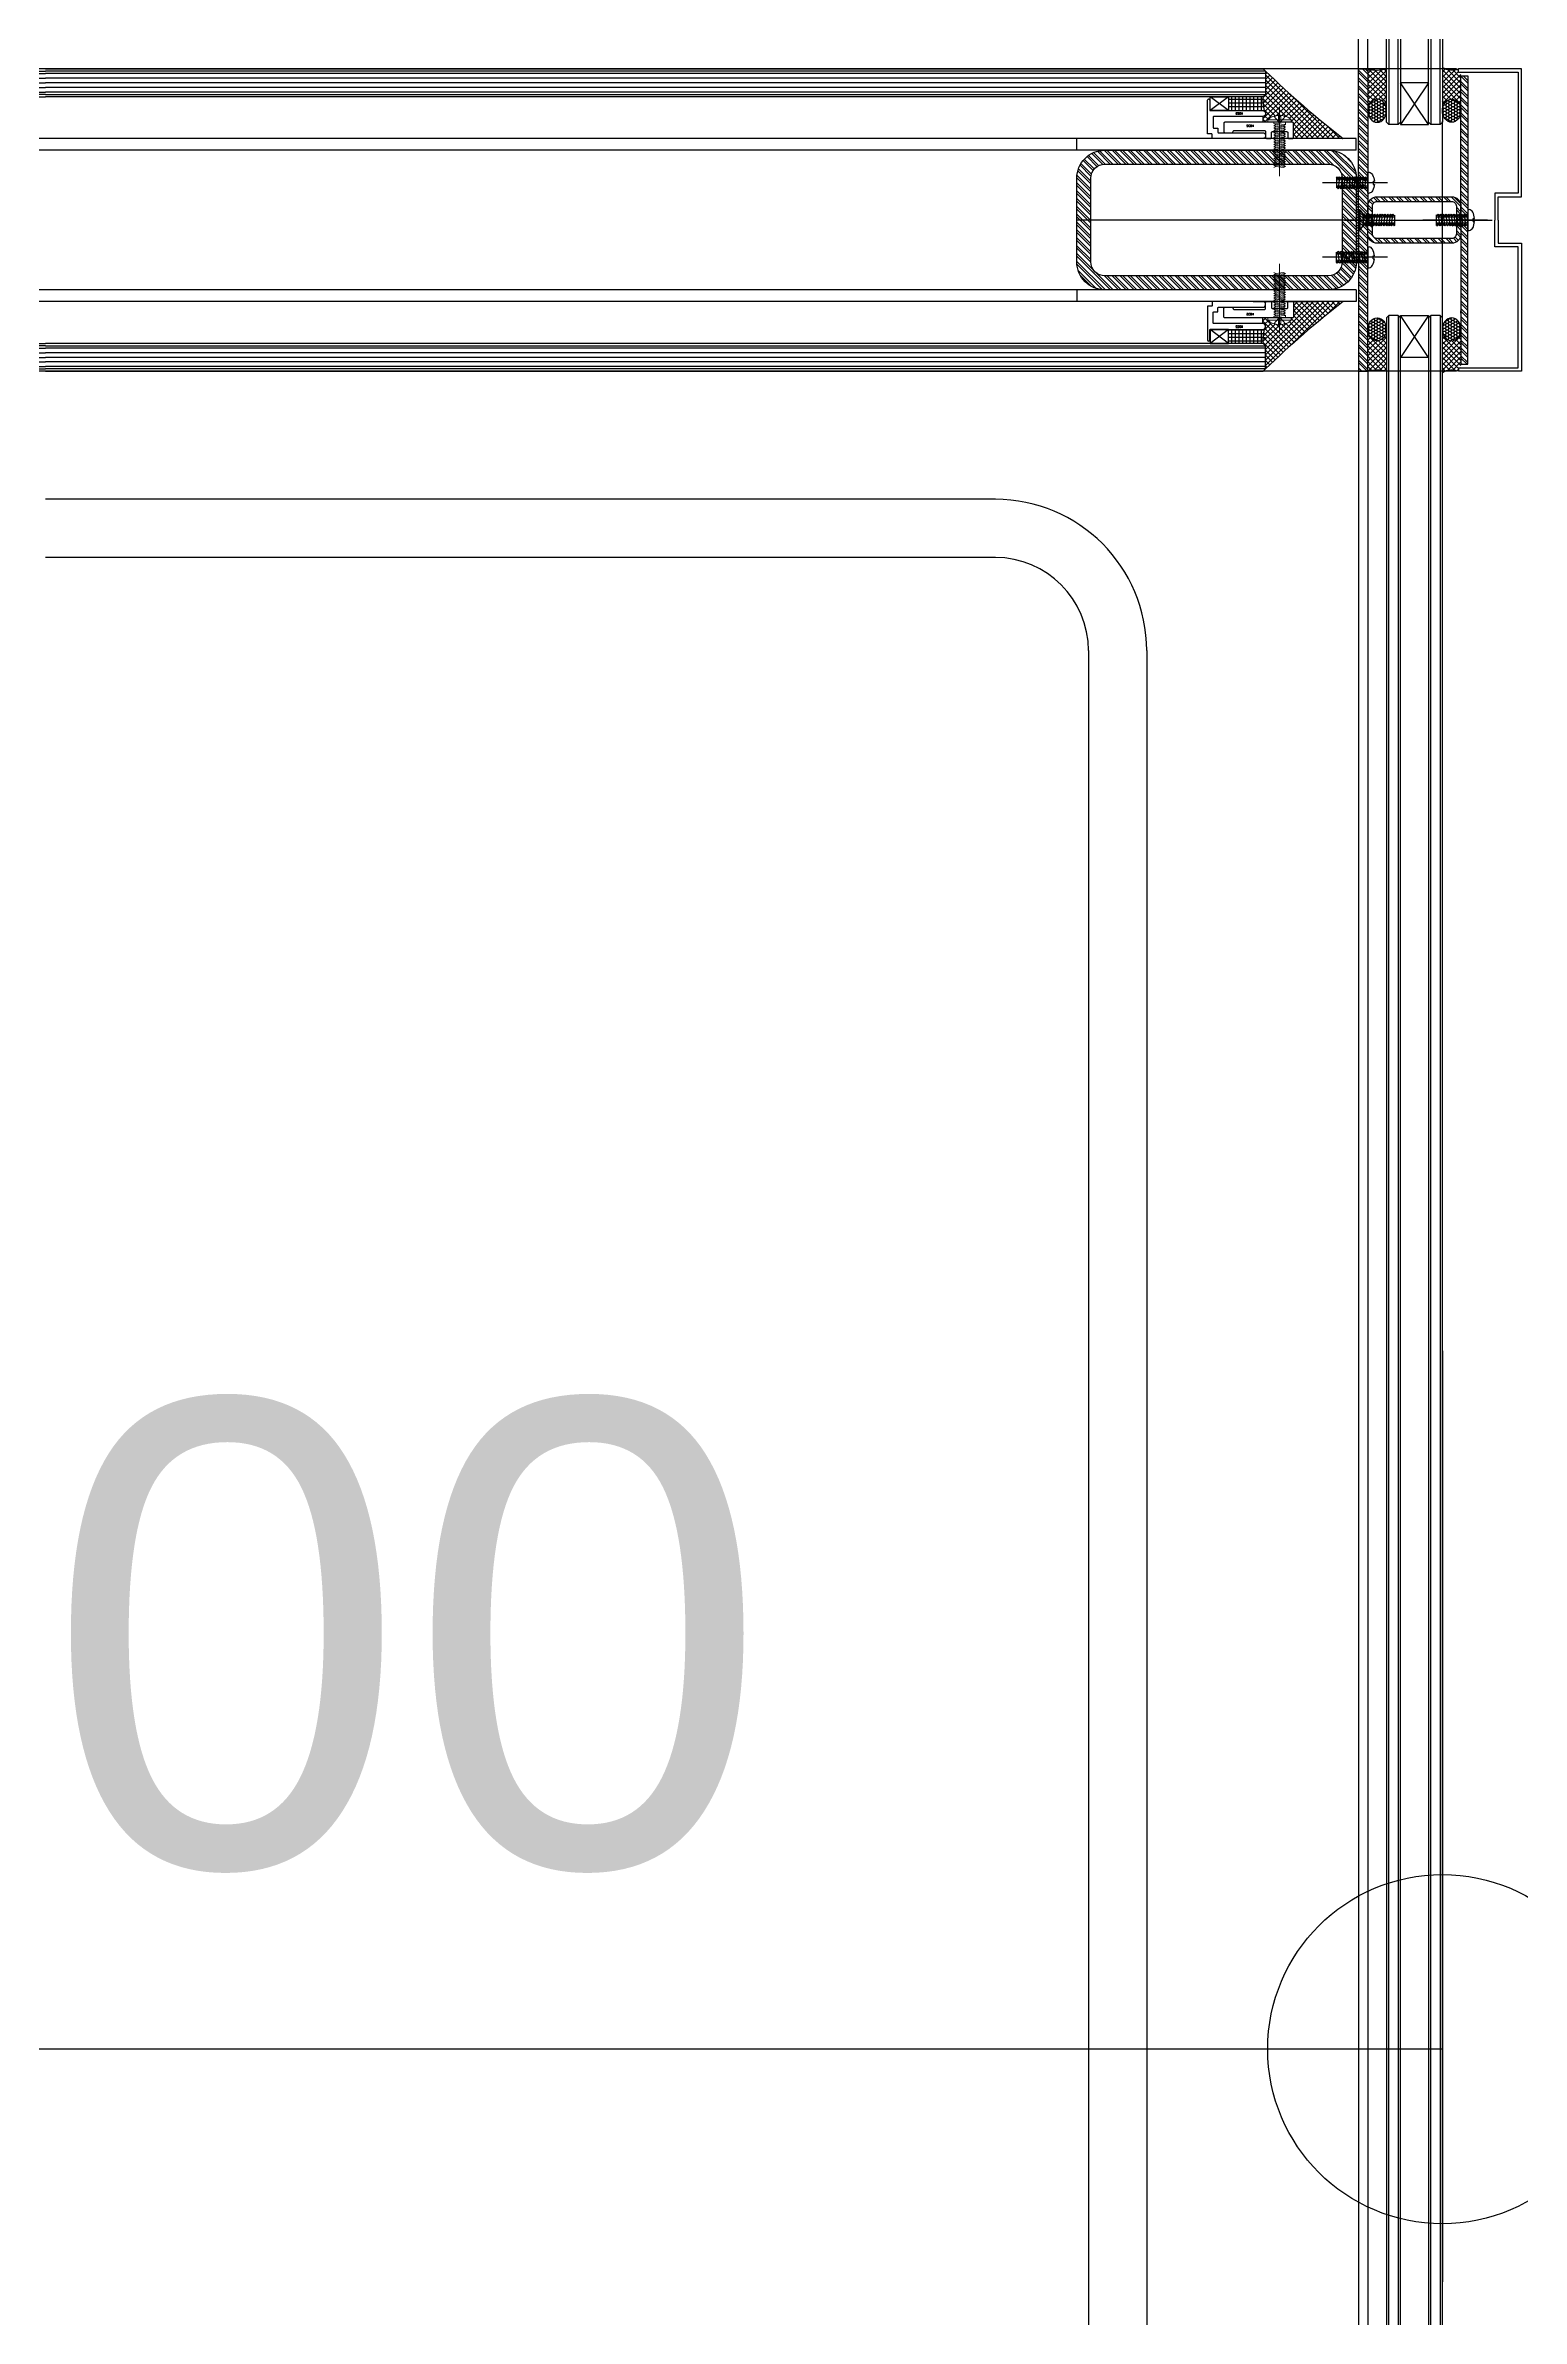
# Model space of a CAD drawing. Extents: x -163002 to 22103, y -103500 to 51643.
# Drawn here: x -131838 to -131204, y 30648 to 31625 of the extents above; entities that cross this region are included whole.
import ezdxf
from ezdxf.enums import TextEntityAlignment as Align

# ---------------------------------------------------------------- set-up
doc = ezdxf.new("R2010")
doc.units = 0
doc.header["$LTSCALE"] = 1000
doc.header["$MEASUREMENT"] = 0
doc.linetypes.add('s2113a$0$CENTER', pattern=[2, 1.25, -0.25, 0.25, -0.25])
doc.linetypes.add('s2113a$0$HIDDEN', pattern=[0.375, 0.25, -0.125])
doc.layers.get('0').update_dxf_attribs({"linetype": 'CONTINUOUS'})
doc.layers.get('DEFPOINTS').update_dxf_attribs({"linetype": 'CONTINUOUS'})
for name, color, linetype, lineweight in [('s2113a$0$0.25bC', 6, 'CONTINUOUS', 18), ('s2113a$0$0.25bCEN', 1, 's2113a$0$CENTER', 18), ('s2113a$0$0.25bH', 3, 's2113a$0$HIDDEN', 18)]:
    doc.layers.add(name, color=color, linetype=linetype, lineweight=lineweight)
for name, color, linetype in [('s2113a$0$2', 7, 'CONTINUOUS'), ('s2113a$0$5', 5, 's2113a$0$CENTER'), ('s2113a$0$glass-p', 1, 'CONTINUOUS')]:
    doc.layers.add(name, color=color, linetype=linetype)
doc.styles.add('s2113a$0$ROMANT', font='romant')
doc.styles.add('s2113a$0$style1', font='arial.ttf')
doc.dimstyles.new('s2113a$0$dim100', dxfattribs={"dimscale": 100, "dimtxt": 2, "dimasz": 1.5, "dimexe": 1, "dimexo": 1, "dimgap": 0.75, "dimtad": 1, "dimdec": 0, "dimzin": 0, "dimdsep": 46, "dimtxsty": 's2113a$0$style1', "dimblk": 's2113a$0$_Origin', "dimcen": 1.5, "dimclrd": 256, "dimclre": 256, "dimclrt": 7, "dimaunit": 1, "dimadec": 3, "dimazin": 0, "dimtfac": 1, "dimtdec": 0, "dimtix": 1, "dimtmove": 2, "dimatfit": 3, "dimldrblk": 's2113a$0$ARROW1', "dimfxl": 3, "dimfxlon": 1, "dimtvp": 1.5, "dimtolj": 1, "dimtzin": 0, "dimlwd": -1, "dimlwe": -1, "dimarcsym": 0})
pattern_1 = [(135, (-164677.6526, -48822.1116), (1.122532015, 1.122532015), []), (45, (-164677.6526, -48822.1116), (1.122532015, -1.122532015), [])]
pattern_2 = [(225, (-164677.6526, 111922.3166), (1.122532015, -1.122532015), []), (315, (-164677.6526, 111922.3166), (1.122532015, 1.122532015), [])]

# ---------------------------------------------------------------- blocks, each defined once
blk = doc.blocks.new('s2113a$0$M5P-12')
at = {"layer": 's2113a$0$2'}
for p, q in [((364.54, 386.28), (367.99, 386.28)), ((364.54, 385.78), (364.54, 386.28)), ((364.54, 385.78), (367.99, 385.78)), ((364.54, 385.78), (366.19, 384.48)), ((370.69, 384.48), (366.19, 383.98)), ((370.69, 384.48), (366.19, 384.48)), ((366.19, 383.98), (366.19, 384.48)), ((368.89, 384.28), (366.19, 383.98)), ((366.63, 383.53), (366.19, 383.98)), ((366.63, 383.53), (366.19, 382.98)), ((370.69, 383.48), (366.19, 382.98)), ((366.79, 382.55), (366.19, 382.98)), ((366.79, 382.55), (366.19, 381.98)), ((370.69, 382.48), (366.19, 381.98)), ((366.79, 381.55), (366.19, 381.98)), ((366.79, 381.55), (366.19, 380.98)), ((370.69, 381.48), (366.19, 380.98)), ((366.79, 380.55), (366.19, 380.98)), ((366.79, 380.55), (366.19, 379.98)), ((370.69, 380.48), (366.19, 379.98)), ((366.79, 379.55), (366.19, 379.98)), ((366.79, 379.55), (366.19, 378.98)), ((370.69, 379.48), (366.19, 378.98)), ((366.79, 378.55), (366.19, 378.98)), ((366.79, 378.55), (366.19, 377.98)), ((370.69, 378.48), (366.19, 377.98)), ((366.79, 377.55), (366.19, 377.98)), ((367.44, 383.62), (366.63, 383.53)), ((367.44, 383.62), (366.79, 383.55)), ((367.44, 382.62), (366.79, 382.55)), ((367.44, 381.62), (366.79, 381.55)), ((367.44, 380.62), (366.79, 380.55)), ((367.44, 379.62), (366.79, 379.55)), ((367.44, 378.62), (366.79, 378.55)), ((367.99, 385.38), (368.89, 385.38)), ((368.89, 386.28), (372.35, 386.28)), ((368.89, 385.78), (372.35, 385.78)), ((370.09, 383.91), (369.44, 383.84)), ((370.09, 383.91), (369.44, 383.84)), ((370.09, 382.91), (369.44, 382.84)), ((370.09, 381.91), (369.44, 381.84)), ((370.09, 380.91), (369.44, 380.84)), ((370.09, 379.91), (369.44, 379.84)), ((370.09, 378.91), (369.44, 378.84)), ((370.09, 383.91), (370.69, 384.48)), ((370.09, 383.91), (370.48, 384.28)), ((370.09, 383.91), (370.69, 383.48)), ((370.09, 382.91), (370.69, 383.48)), ((370.09, 382.91), (370.69, 382.48)), ((370.09, 381.91), (370.69, 382.48)), ((370.09, 381.91), (370.69, 381.48)), ((370.09, 380.91), (370.69, 381.48)), ((370.09, 380.91), (370.69, 380.48)), ((370.09, 379.91), (370.69, 380.48)), ((370.09, 379.91), (370.69, 379.48)), ((370.09, 378.91), (370.69, 379.48)), ((370.09, 378.91), (370.69, 378.48)), ((370.09, 377.91), (370.69, 378.48)), ((372.35, 385.78), (370.69, 384.48)), ((372.35, 385.78), (372.35, 386.28)), ((366.79, 377.55), (366.19, 376.98)), ((370.69, 377.48), (366.19, 376.98)), ((366.79, 376.55), (366.19, 376.98)), ((366.79, 376.55), (366.19, 375.98)), ((370.69, 376.48), (366.19, 375.98)), ((366.79, 375.55), (366.19, 375.98)), ((366.79, 375.55), (366.19, 374.98)), ((370.69, 375.48), (366.19, 374.98)), ((366.79, 374.55), (366.19, 374.98)), ((366.79, 374.55), (366.19, 373.98)), ((370.69, 374.48), (366.19, 373.98)), ((366.79, 373.55), (366.19, 373.98)), ((366.79, 373.55), (366.19, 372.98)), ((370.69, 373.48), (366.19, 372.98)), ((366.79, 372.55), (366.19, 372.98)), ((366.79, 372.55), (366.51, 372.28)), ((370.48, 372.28), (366.51, 372.28)), ((367.44, 377.62), (366.79, 377.55)), ((367.44, 376.62), (366.79, 376.55)), ((367.44, 375.62), (366.79, 375.55)), ((367.44, 374.62), (366.79, 374.55)), ((367.44, 373.62), (366.79, 373.55)), ((367.44, 372.62), (366.79, 372.55)), ((370.69, 372.48), (368.89, 372.28)), ((370.09, 377.91), (369.44, 377.84)), ((370.09, 376.91), (369.44, 376.84)), ((370.09, 375.91), (369.44, 375.84)), ((370.09, 374.91), (369.44, 374.84)), ((370.09, 373.91), (369.44, 373.84)), ((370.09, 372.91), (369.44, 372.84)), ((370.09, 377.91), (370.69, 377.48)), ((370.09, 376.91), (370.69, 377.48)), ((370.09, 376.91), (370.69, 376.48)), ((370.09, 375.91), (370.69, 376.48)), ((370.09, 375.91), (370.69, 375.48)), ((370.09, 374.91), (370.69, 375.48)), ((370.09, 374.91), (370.69, 374.48)), ((370.09, 373.91), (370.69, 374.48)), ((370.09, 373.91), (370.69, 373.48)), ((370.09, 372.91), (370.69, 373.48)), ((370.09, 372.91), (370.69, 372.48)), ((370.48, 372.28), (370.69, 372.48))]:
    blk.add_line(p, q, dxfattribs=at)
at = {"layer": 's2113a$0$5', "color": 2}
blk.add_line((368.44, 391.72), (368.44, 364.55), dxfattribs=at)
at = {"layer": 's2113a$0$5'}
for p, q in [((367.99, 385.38), (367.99, 386.28)), ((368.89, 385.38), (368.89, 386.28))]:
    blk.add_line(p, q, dxfattribs=at)
blk = doc.blocks.new('s2113a$0$4.5')
at = {"layer": 's2113a$0$2'}
for p, q in [((-226398.88, -193297.85), (-226399.49, -193298.42)), ((-226399.49, -193298.42), (-226394.98, -193297.92)), ((-226398.89, -193298.85), (-226399.49, -193298.42)), ((-226398.89, -193298.85), (-226399.49, -193299.42)), ((-226399.49, -193299.42), (-226394.99, -193298.92)), ((-226398.89, -193299.85), (-226399.49, -193299.42)), ((-226398.89, -193299.85), (-226399.49, -193300.42)), ((-226399.49, -193300.42), (-226394.99, -193299.92)), ((-226398.89, -193300.85), (-226399.49, -193300.42)), ((-226398.89, -193300.85), (-226399.49, -193301.42)), ((-226399.49, -193301.42), (-226394.99, -193300.92)), ((-226398.89, -193301.85), (-226399.49, -193301.42)), ((-226398.89, -193301.85), (-226399.49, -193302.42)), ((-226399.49, -193302.42), (-226394.99, -193301.92)), ((-226398.89, -193302.85), (-226399.49, -193302.42)), ((-226398.89, -193302.85), (-226399.49, -193303.42)), ((-226399.49, -193303.42), (-226394.99, -193302.92)), ((-226399.27, -193295.22), (-226399.48, -193295.42)), ((-226399.48, -193295.42), (-226397.68, -193295.22)), ((-226398.88, -193295.85), (-226399.48, -193295.42)), ((-226398.88, -193295.85), (-226399.48, -193296.42)), ((-226399.48, -193296.42), (-226394.98, -193295.92)), ((-226398.88, -193296.85), (-226399.48, -193296.42)), ((-226398.88, -193296.85), (-226399.48, -193297.42)), ((-226399.48, -193297.42), (-226394.98, -193296.92)), ((-226398.88, -193297.85), (-226399.48, -193297.42)), ((-226399.27, -193295.22), (-226395.3, -193295.22)), ((-226398.89, -193298.85), (-226398.24, -193298.78)), ((-226398.89, -193299.85), (-226398.24, -193299.78)), ((-226398.89, -193300.85), (-226398.24, -193300.78)), ((-226398.89, -193301.85), (-226398.24, -193301.78)), ((-226398.89, -193302.85), (-226398.24, -193302.78)), ((-226398.88, -193295.85), (-226398.23, -193295.78)), ((-226398.88, -193296.85), (-226398.23, -193296.78)), ((-226398.88, -193297.85), (-226398.23, -193297.78)), ((-226396.24, -193298.56), (-226395.59, -193298.48)), ((-226396.24, -193299.56), (-226395.59, -193299.48)), ((-226396.24, -193300.56), (-226395.59, -193300.48)), ((-226396.24, -193301.56), (-226395.59, -193301.48)), ((-226396.24, -193302.56), (-226395.59, -193302.48)), ((-226396.23, -193295.56), (-226395.58, -193295.48)), ((-226396.23, -193296.56), (-226395.58, -193296.48)), ((-226396.23, -193297.56), (-226395.58, -193297.48)), ((-226395.59, -193298.48), (-226394.98, -193297.92)), ((-226395.59, -193298.48), (-226394.99, -193298.92)), ((-226395.59, -193299.48), (-226394.99, -193298.92)), ((-226395.59, -193299.48), (-226394.99, -193299.92)), ((-226395.59, -193300.48), (-226394.99, -193299.92)), ((-226395.59, -193300.48), (-226394.99, -193300.92)), ((-226395.59, -193301.48), (-226394.99, -193300.92)), ((-226395.59, -193301.48), (-226394.99, -193301.92)), ((-226395.59, -193302.48), (-226394.99, -193301.92)), ((-226395.59, -193302.48), (-226394.99, -193302.92)), ((-226395.59, -193303.48), (-226394.99, -193302.92)), ((-226395.58, -193295.48), (-226395.3, -193295.22)), ((-226395.58, -193295.48), (-226394.98, -193295.92)), ((-226395.58, -193296.48), (-226394.98, -193295.92)), ((-226395.58, -193296.48), (-226394.98, -193296.92)), ((-226395.58, -193297.48), (-226394.98, -193296.92)), ((-226395.58, -193297.48), (-226394.98, -193297.92)), ((-226401.24, -193307.22), (-226401.24, -193307.72)), ((-226393.24, -193307.22), (-226401.24, -193307.22)), ((-226398.89, -193303.85), (-226399.49, -193303.42)), ((-226398.89, -193303.85), (-226399.49, -193304.42)), ((-226399.49, -193304.42), (-226394.99, -193303.92)), ((-226398.89, -193304.85), (-226399.49, -193304.42)), ((-226398.89, -193304.85), (-226399.49, -193305.42)), ((-226399.49, -193305.42), (-226394.99, -193304.92)), ((-226398.89, -193305.85), (-226399.49, -193305.42)), ((-226398.89, -193305.85), (-226399.49, -193306.42)), ((-226399.49, -193306.42), (-226394.99, -193305.92)), ((-226398.89, -193306.85), (-226399.49, -193306.42)), ((-226398.89, -193306.85), (-226399.28, -193307.22)), ((-226398.89, -193303.85), (-226398.24, -193303.78)), ((-226398.89, -193304.85), (-226398.24, -193304.78)), ((-226398.89, -193305.85), (-226398.24, -193305.78)), ((-226398.89, -193306.85), (-226398.24, -193306.78)), ((-226397.84, -193309.21), (-226396.64, -193309.21)), ((-226397.84, -193309.21), (-226397.84, -193309.69)), ((-226397.69, -193307.22), (-226394.99, -193306.92)), ((-226396.64, -193309.21), (-226396.64, -193309.69)), ((-226396.24, -193303.56), (-226395.59, -193303.48)), ((-226396.24, -193304.56), (-226395.59, -193304.48)), ((-226396.24, -193305.56), (-226395.59, -193305.48)), ((-226396.24, -193306.56), (-226395.59, -193306.48)), ((-226395.59, -193303.48), (-226394.99, -193303.92)), ((-226395.59, -193304.48), (-226394.99, -193303.92)), ((-226395.59, -193304.48), (-226394.99, -193304.92)), ((-226395.59, -193305.48), (-226394.99, -193304.92)), ((-226395.59, -193305.48), (-226394.99, -193305.92)), ((-226395.59, -193306.48), (-226394.99, -193305.92)), ((-226395.59, -193306.48), (-226394.99, -193306.92)), ((-226395.31, -193307.22), (-226394.99, -193306.92)), ((-226393.24, -193307.22), (-226393.24, -193307.72))]:
    blk.add_line(p, q, dxfattribs=at)
for centre, radius, start, end in [((-226399.49, -193307.45), 1.76, 188.64117, 243.49267), ((-226397.24, -193302.64), 7.08, 244.52349, 265.12164), ((-226397.24, -193302.64), 7.08, 274.84445, 295.4426), ((-226394.98, -193307.45), 1.76, 296.47342, 351.32493)]:
    blk.add_arc(centre, radius, start, end, dxfattribs=at)
at = {"layer": 's2113a$0$5', "color": 2}
blk.add_line((-226397.24, -193314.66), (-226397.23, -193289.95), dxfattribs=at)
blk = doc.blocks.new('s2113a$0$11')
at = {"layer": 's2113a$0$0.25bC'}
for p, q in [((1103.54, 1209.24), (1102.68, 1209.74)), ((1107.68, 1209.24), (1102.68, 1208.74)), ((1102.68, 1208.74), (1103.54, 1209.24)), ((1103.54, 1208.24), (1102.68, 1208.74)), ((1107.68, 1208.24), (1102.68, 1207.74)), ((1102.68, 1207.74), (1103.54, 1208.24)), ((1103.54, 1207.24), (1102.68, 1207.74)), ((1103.54, 1207.24), (1102.68, 1207.74)), ((1107.68, 1207.24), (1102.68, 1206.74)), ((1102.68, 1206.74), (1103.54, 1207.24)), ((1102.68, 1206.74), (1103.54, 1207.24)), ((1103.54, 1206.24), (1102.68, 1206.74)), ((1103.54, 1206.24), (1102.68, 1206.74)), ((1102.68, 1205.74), (1103.54, 1206.24)), ((1107.68, 1206.24), (1102.68, 1205.74)), ((1103.54, 1205.24), (1102.68, 1205.74)), ((1103.54, 1205.24), (1102.68, 1205.74)), ((1107.68, 1205.24), (1102.68, 1204.74)), ((1102.68, 1204.74), (1103.54, 1205.24)), ((1103.54, 1204.24), (1102.68, 1204.74)), ((1107.68, 1204.24), (1102.68, 1203.74)), ((1102.68, 1203.74), (1103.54, 1204.24)), ((1103.54, 1203.24), (1102.68, 1203.74)), ((1103.54, 1203.24), (1102.68, 1203.74)), ((1107.68, 1203.24), (1102.68, 1202.74)), ((1102.68, 1202.74), (1103.54, 1203.24)), ((1102.68, 1202.74), (1103.54, 1203.24)), ((1103.54, 1202.24), (1102.68, 1202.74)), ((1107.68, 1202.24), (1102.68, 1201.74)), ((1102.68, 1201.74), (1103.54, 1202.24)), ((1103.54, 1201.24), (1102.68, 1201.74)), ((1106.81, 1209.74), (1107.68, 1209.24)), ((1107.68, 1209.24), (1106.81, 1208.74)), ((1106.81, 1208.74), (1107.68, 1208.24)), ((1107.68, 1208.24), (1106.81, 1207.74)), ((1106.81, 1207.74), (1107.68, 1207.24)), ((1107.68, 1207.24), (1106.81, 1206.74)), ((1106.81, 1206.74), (1107.68, 1206.24)), ((1107.68, 1206.24), (1106.81, 1205.74)), ((1106.81, 1205.74), (1107.68, 1205.24)), ((1107.68, 1205.24), (1106.81, 1204.74)), ((1106.81, 1204.74), (1107.68, 1204.24)), ((1107.68, 1204.24), (1106.81, 1203.74)), ((1106.81, 1203.74), (1107.68, 1203.24)), ((1106.81, 1203.74), (1107.68, 1203.24)), ((1107.68, 1203.24), (1106.81, 1202.74)), ((1106.81, 1202.74), (1107.68, 1202.24)), ((1107.68, 1202.24), (1106.81, 1201.74)), ((1106.81, 1201.74), (1107.68, 1201.24)), ((1107.68, 1201.24), (1102.68, 1200.74)), ((1102.68, 1200.74), (1103.54, 1201.24)), ((1103.54, 1200.24), (1102.68, 1200.74)), ((1102.68, 1199.74), (1107.68, 1200.24)), ((1102.68, 1199.74), (1103.54, 1200.24)), ((1103.54, 1199.24), (1102.68, 1199.74)), ((1102.68, 1198.74), (1107.68, 1199.24)), ((1102.68, 1198.74), (1103.54, 1199.24)), ((1103.54, 1198.24), (1102.68, 1198.74)), ((1103.54, 1198.24), (1102.68, 1198.74)), ((1107.68, 1198.24), (1102.68, 1197.74)), ((1102.68, 1197.74), (1103.54, 1198.24)), ((1102.68, 1197.74), (1103.54, 1198.24)), ((1103.54, 1197.24), (1102.68, 1197.74)), ((1107.68, 1197.24), (1102.68, 1196.74)), ((1102.68, 1196.74), (1103.54, 1197.24)), ((1103.54, 1196.24), (1102.68, 1196.74)), ((1107.68, 1196.24), (1102.68, 1195.74)), ((1102.68, 1195.74), (1103.54, 1196.24)), ((1103.54, 1195.24), (1102.68, 1195.74)), ((1102.68, 1194.74), (1107.68, 1195.24)), ((1102.68, 1194.74), (1103.54, 1195.24)), ((1103.54, 1194.24), (1102.68, 1194.74)), ((1102.68, 1193.74), (1107.68, 1194.24)), ((1102.68, 1193.74), (1103.54, 1194.24)), ((1103.54, 1193.24), (1102.68, 1193.74)), ((1102.68, 1192.74), (1107.68, 1193.24)), ((1102.68, 1192.74), (1103.54, 1193.24)), ((1103.54, 1192.24), (1102.68, 1192.74)), ((1107.68, 1192.24), (1102.68, 1191.74)), ((1102.68, 1191.74), (1103.54, 1192.24)), ((1103.54, 1191.24), (1102.68, 1191.74)), ((1107.68, 1201.24), (1106.81, 1200.74)), ((1106.81, 1200.74), (1107.68, 1200.24)), ((1107.68, 1200.24), (1106.81, 1199.74)), ((1106.81, 1199.74), (1107.68, 1199.24)), ((1107.68, 1199.24), (1106.81, 1198.74)), ((1106.81, 1198.74), (1107.68, 1198.24)), ((1106.81, 1198.74), (1107.68, 1198.24)), ((1107.68, 1198.24), (1106.81, 1197.74)), ((1106.81, 1197.74), (1107.68, 1197.24)), ((1107.68, 1197.24), (1106.81, 1196.74)), ((1106.81, 1196.74), (1107.68, 1196.24)), ((1107.68, 1196.24), (1106.81, 1195.74)), ((1106.81, 1195.74), (1107.68, 1195.24)), ((1107.68, 1195.24), (1106.81, 1194.74)), ((1106.81, 1194.74), (1107.68, 1194.24)), ((1107.68, 1194.24), (1106.81, 1193.74)), ((1106.81, 1193.74), (1107.68, 1193.24)), ((1107.68, 1193.24), (1106.81, 1192.74)), ((1106.81, 1192.74), (1107.68, 1192.24)), ((1107.68, 1192.24), (1106.81, 1191.74)), ((1106.81, 1191.74), (1107.68, 1191.24)), ((1110.18, 1189.15), (1100.18, 1189.15)), ((1102.68, 1190.74), (1107.68, 1191.24)), ((1102.68, 1190.74), (1103.54, 1191.24)), ((1102.68, 1190.24), (1102.68, 1190.74)), ((1107.68, 1191.24), (1107.68, 1190.24))]:
    blk.add_line(p, q, dxfattribs=at)
blk.add_lwpolyline([(1100.18, 1189.15), (1100.18, 1190.24), (1110.18, 1190.24), (1110.18, 1189.15, -0.167288), (1105.68, 1187.26), (1105.68, 1187.76), (1104.68, 1187.76), (1104.68, 1187.26, -0.167288)], format="xyb", close=True, dxfattribs=at)
for start, end in [(241.32628, 264.26083), (275.73917, 298.67372)]:
    blk.add_arc((1105.18, 1192.24), 5, start, end, dxfattribs=at)
at = {"layer": 's2113a$0$0.25bCEN', "ltscale": 0.2}
blk.add_line((1105.18, 1183.62), (1105.18, 1213.41), dxfattribs=at)
at = {"layer": 's2113a$0$0.25bCEN', "ltscale": 0.05}
for p, q in [((1106.81, 1209.74), (1103.54, 1209.24)), ((1106.81, 1208.74), (1103.54, 1208.24)), ((1106.81, 1207.74), (1103.54, 1207.24)), ((1106.81, 1207.74), (1103.54, 1207.24)), ((1106.81, 1206.74), (1103.54, 1206.24)), ((1106.81, 1206.74), (1103.54, 1206.24)), ((1106.81, 1205.74), (1103.54, 1205.24)), ((1106.81, 1204.74), (1103.54, 1204.24)), ((1106.81, 1203.74), (1103.54, 1203.24)), ((1106.81, 1203.74), (1103.54, 1203.24)), ((1106.81, 1202.74), (1103.54, 1202.24)), ((1106.81, 1201.74), (1103.54, 1201.24)), ((1103.54, 1200.24), (1106.81, 1200.74)), ((1106.81, 1199.74), (1103.54, 1199.24)), ((1106.81, 1198.74), (1103.54, 1198.24)), ((1106.81, 1198.74), (1103.54, 1198.24)), ((1106.81, 1197.74), (1103.54, 1197.24)), ((1106.81, 1196.74), (1103.54, 1196.24)), ((1103.54, 1195.24), (1106.81, 1195.74)), ((1106.81, 1194.74), (1103.54, 1194.24)), ((1106.81, 1193.74), (1103.54, 1193.24)), ((1103.54, 1192.24), (1106.81, 1192.74)), ((1103.54, 1191.24), (1106.81, 1191.74))]:
    blk.add_line(p, q, dxfattribs=at)
at = {"layer": 's2113a$0$0.25bH', "ltscale": 0.1}
for p, q in [((1104.68, 1189.94), (1102.63, 1187.69)), ((1105.68, 1189.94), (1104.68, 1189.94)), ((1104.68, 1187.76), (1104.68, 1189.94)), ((1105.68, 1187.76), (1105.68, 1189.94)), ((1107.72, 1187.69), (1105.68, 1189.94))]:
    blk.add_line(p, q, dxfattribs=at)
blk.add_lwpolyline([(1104.68, 1189.94), (1105.18, 1190.24), (1105.68, 1189.94)], dxfattribs=at)
blk = doc.blocks.new('s2113a$0$_Origin')
at = {"color": 0, "linetype": 'ByBlock', "lineweight": -2}
blk.add_line((0, 0), (-1, 0), dxfattribs=at)
blk.add_circle((0, 0), 0.5, dxfattribs=at)
blk = doc.blocks.new('*D81')
at = {"layer": 'DEFPOINTS', "color": 0, "transparency": 16777216}
for p in [(-132437.9, 31611.1), (-131237.9, 31592.1), (-132437.9, 30764.22)]:
    blk.add_point(p, dxfattribs=at)
at = {"layer": 's2113a$0$glass-p', "transparency": 16777216}
for p, q in [((-132437.9, 31064.22), (-132437.9, 30664.22)), ((-131237.9, 31064.22), (-131237.9, 30664.22)), ((-131387.9, 30764.22), (-132287.9, 30764.22))]:
    blk.add_line(p, q, dxfattribs=at)
at = {"layer": 's2113a$0$glass-p', "transparency": 16777216, "xscale": 150, "yscale": 150, "zscale": 150}
for p, rotation in [((-132437.9, 30764.22), 179.9999999966649), ((-131237.9, 30764.22), 359.9999999966649)]:
    blk.add_blockref('s2113a$0$_Origin', p, dxfattribs=dict(at, rotation=rotation))
at = {"layer": 's2113a$0$glass-p', "color": 7, "transparency": 16777216, "insert": (-131837.9, 30941.34), "char_height": 200, "attachment_point": 5, "rotation": 360, "style": 's2113a$0$style1'}
blk.add_mtext('\\A1;1200', dxfattribs=at)
blk = doc.blocks.new('s2113a$0$ARROW1')
blk.add_solid([(-3, -0.5), (0, 0), (-3, 0.5)])
blk = doc.blocks.new('s2113a')
at = {"layer": 's2113a$0$glass-p'}
h = blk.add_hatch(dxfattribs=at)
h.set_pattern_fill('ANSI37', color=256, scale=0.5, angle=90, style=0)
h.set_pattern_definition([(225, (-156865.0582, 110400.9012), (1.122532015, -1.122532015), []), (315, (-156865.0582, 110400.9012), (1.122532015, 1.122532015), [])])
h.paths.add_polyline_path([(-131302.8, 31593.193), (-131302.8, 31592.102), (-131302.3, 31592.102, -0.4142136), (-131301.8, 31591.602), (-131301.8, 31585.602, -0.4142136), (-131302.3, 31585.102), (-131280.509, 31585.102, -0.0268014), (-131313.9, 31614.102), (-131313.9, 31604.102), (-131314.9, 31603.102, 0.0858761), (-131314.343, 31596.883, -0.7369658), (-131315.05, 31594.602), (-131315.05, 31592.102), (-131312.8, 31592.102), (-131312.8, 31593.193, -0.1672877), (-131308.3, 31595.086), (-131308.3, 31594.586), (-131307.3, 31594.586), (-131307.3, 31595.086, -0.1672877)])
h = blk.add_hatch(dxfattribs=at)
h.set_pattern_fill('ANSI32', color=256, scale=0.25, angle=90, style=0)
h.set_pattern_definition([(135, (-164563.9413, -47717.9301), (1.68379802, 1.68379802), []), (135, (-164565.0638, -47717.9301), (1.68379802, 1.68379802), [])])
h.paths.add_polyline_path([(-131273.9, 31615.102), (-131269.9, 31615.102), (-131269.9, 31550.102), (-131269.9, 31485.102), (-131273.9, 31485.102), (-131273.9, 31550.102)])
h = blk.add_hatch(dxfattribs=at)
h.set_pattern_fill('ANSI37', color=256, scale=0.5, angle=90, style=0)
h.set_pattern_definition(pattern_2)
edge = h.paths.add_edge_path()
edge.add_arc((-131265.9, 31629.482), 14.926, 254.455131, 285.544869, ccw=False)
edge.add_line((-131269.9, 31615.102), (-131269.9, 31597.533))
edge.add_ellipse((-131265.9, 31597.06), major_axis=(0, 4.957), ratio=0.8069186, start_angle=-90, end_angle=90)
edge.add_line((-131261.9, 31597.533), (-131261.9, 31615.102))
h = blk.add_hatch(dxfattribs=at)
h.set_pattern_fill('ANSI37', color=256, scale=0.5, angle=90, style=0)
h.set_pattern_definition(pattern_2)
edge = h.paths.add_edge_path()
edge.add_ellipse((-131233.9, 31597.06), major_axis=(0, 4.957), ratio=0.8069186, start_angle=270, end_angle=450, ccw=False)
edge.add_line((-131229.9, 31597.06), (-131229.9, 31612.102))
edge.add_line((-131229.9, 31612.102), (-131229.9, 31613.602))
edge.add_line((-131229.9, 31613.602), (-131230.9, 31613.602))
edge.add_line((-131230.9, 31613.602), (-131230.9, 31615.102))
edge.add_arc((-131233.779, 31622.738), 8.16, 249.343567, 290.656433, ccw=False)
edge.add_line((-131236.657, 31615.102), (-131237.9, 31615.102))
edge.add_line((-131237.9, 31615.102), (-131237.9, 31597.06))
h.paths.add_polyline_path([(-131237.9, 31615.102), (-131236.657, 31615.102, -0.0422637), (-131237.9, 31615.695)])
h = blk.add_hatch(dxfattribs=at)
h.set_pattern_fill('ANSI32', color=256, scale=0.25, angle=90, style=0)
h.set_pattern_definition([(135, (-164882.3634, -48848.8506), (1.68379802, 1.68379802), []), (135, (-164883.486, -48848.8506), (1.68379802, 1.68379802), [])])
h.paths.add_polyline_path([(-131229.9, 31612.102), (-131226.9, 31612.102), (-131226.9, 31550.102), (-131226.9, 31488.102), (-131229.9, 31488.102), (-131229.9, 31550.102)])
h = blk.add_hatch(dxfattribs=at)
h.set_pattern_fill('NET', color=256, scale=0.5, angle=90, style=0)
h.set_pattern_definition([(360, (-120188.8593, 32548.1328), (-9e-11, -1.5875), []), (270, (-120188.8593, 32548.1328), (-1.5875, 9e-11), [])])
h.paths.add_polyline_path([(-131329.7, 31597.102), (-131329.7, 31603.102), (-131314.9, 31603.102, 0.0827625), (-131314.4, 31597.102)])
h = blk.add_hatch(dxfattribs=at)
h.set_pattern_fill('HONEY', color=256, scale=0.25, angle=90, style=0)
h.set_pattern_definition([(360, (-97822.1474, 111922.31655), (1.190625, -0.6874075), [0.79375, -1.5875]), (240, (-97822.1474, 111922.31655), (-1.190624858, -0.6874077463), [0.79375, -1.5875]), (300, (-97822.1474, 111922.31655), (1.42e-07, -1.3748152464), [-1.5875, 0.79375])])
edge = h.paths.add_edge_path()
edge.add_ellipse((-131265.9, 31597.06), major_axis=(0, 4.957), ratio=0.8069186, start_angle=0, end_angle=360, ccw=False)
h = blk.add_hatch(dxfattribs=at)
h.set_pattern_fill('HONEY', color=256, scale=0.25, angle=90, style=0)
h.set_pattern_definition([(180, (-164677.6526, 111922.31656), (-1.190625, -0.6874075), [0.79375, -1.5875]), (300, (-164677.6526, 111922.31656), (1.1906248577, -0.6874077464), [0.79375, -1.5875]), (240, (-164677.6526, 111922.31656), (-1.423e-07, -1.3748152464), [-1.5875, 0.79375])])
edge = h.paths.add_edge_path()
edge.add_ellipse((-131233.9, 31597.06), major_axis=(0, 4.957), ratio=0.8069186, start_angle=0, end_angle=360)
h = blk.add_hatch(dxfattribs=at)
h.set_pattern_fill('ANSI32', color=256, scale=0.25, angle=90, style=0)
h.set_pattern_definition([(135, (-164357.0765, -48926.116), (1.68379802, 1.68379802), []), (135, (-164358.199, -48926.116), (1.68379802, 1.68379802), [])])
h.paths.add_polyline_path([(-131394.9, 31568.102, -0.4142136), (-131382.9, 31580.102), (-131286.9, 31580.102, -0.4142136), (-131274.9, 31568.102), (-131274.9, 31532.102, -0.4142136), (-131286.9, 31520.102), (-131382.9, 31520.102, -0.4142136), (-131394.9, 31532.102)])
h.paths.add_polyline_path([(-131280.9, 31568.102, 0.4142136), (-131286.9, 31574.102), (-131382.9, 31574.102, 0.4142136), (-131388.9, 31568.102), (-131388.9, 31532.102, 0.4142136), (-131382.9, 31526.102), (-131286.9, 31526.102, 0.4142136), (-131280.9, 31532.102)], flags=16)
h = blk.add_hatch(dxfattribs=at)
h.set_pattern_fill('ANSI31', color=256, scale=0.25, angle=90, style=0)
h.set_pattern_definition([(135, (-164678.6526, -48822.1116), (0.5612660076, 0.5612660075), [])])
h.paths.add_polyline_path([(-131274.9, 31550.102), (-131273.9, 31550.102), (-131273.9, 31532.102), (-131274.9, 31532.102)])
h.paths.add_polyline_path([(-131274.9, 31568.102), (-131273.9, 31568.102), (-131273.9, 31550.102), (-131274.9, 31550.102)])
h = blk.add_hatch(dxfattribs=at)
h.set_pattern_fill('ANSI32', color=256, scale=0.25, angle=90, style=0)
h.set_pattern_definition([(135, (-164848.2094, -48848.1147), (1.68379802, 1.68379802), []), (135, (-164849.332, -48848.1147), (1.68379802, 1.68379802), [])])
h.paths.add_polyline_path([(-131265.9, 31560.102), (-131233.9, 31560.102, -0.4142136), (-131229.9, 31556.102), (-131229.9, 31544.102, -0.4142136), (-131233.9, 31540.102), (-131265.9, 31540.102, -0.4142136), (-131269.9, 31544.102), (-131269.9, 31556.102, -0.4142136)])
h.paths.add_polyline_path([(-131265.9, 31558.102, 0.4142136), (-131267.9, 31556.102), (-131267.9, 31544.102, 0.4142136), (-131265.9, 31542.102), (-131233.9, 31542.102, 0.4142136), (-131231.9, 31544.102), (-131231.9, 31556.102, 0.4142136), (-131233.9, 31558.102)], flags=16)
h = blk.add_hatch(dxfattribs=at)
h.set_pattern_fill('ANSI37', color=256, scale=0.5, angle=90, style=0)
h.set_pattern_definition([(135, (-156865.0582, -47300.6962), (1.122532015, 1.122532015), []), (45, (-156865.0582, -47300.6962), (1.122532015, -1.122532015), [])])
h.paths.add_polyline_path([(-131302.8, 31507.012), (-131302.8, 31508.102), (-131302.3, 31508.102, 0.4142136), (-131301.8, 31508.602), (-131301.8, 31514.602, 0.4142136), (-131302.3, 31515.102), (-131280.509, 31515.102, 0.0268014), (-131313.9, 31486.102), (-131313.9, 31496.102), (-131314.9, 31497.102, -0.0858761), (-131314.343, 31503.322, 0.7369658), (-131315.05, 31505.602), (-131315.05, 31508.102), (-131312.8, 31508.102), (-131312.8, 31507.012, 0.1672877), (-131308.3, 31505.119), (-131308.3, 31505.619), (-131307.3, 31505.619), (-131307.3, 31505.119, 0.1672877)])
h = blk.add_hatch(dxfattribs=at)
h.set_pattern_fill('HONEY', color=256, scale=0.25, angle=90, style=0)
h.set_pattern_definition([(360, (-97822.1474, -48822.1116), (1.190625, 0.6874075), [0.79375, -1.5875]), (120, (-97822.1474, -48822.1116), (-1.1906248577, 0.6874077464), [0.79375, -1.5875]), (60, (-97822.1474, -48822.1116), (1.423e-07, 1.3748152464), [-1.5875, 0.79375])])
edge = h.paths.add_edge_path()
edge.add_ellipse((-131265.9, 31503.145), major_axis=(0, -4.957), ratio=0.8069186, start_angle=0, end_angle=360)
h = blk.add_hatch(dxfattribs=at)
h.set_pattern_fill('HONEY', color=256, scale=0.25, angle=90, style=0)
h.set_pattern_definition([(180, (-164677.6526, -48822.1116), (-1.190625, 0.6874075), [0.79375, -1.5875]), (60, (-164677.6526, -48822.1116), (1.190624858, 0.6874077463), [0.79375, -1.5875]), (120, (-164677.6526, -48822.1116), (-1.42e-07, 1.3748152464), [-1.5875, 0.79375])])
edge = h.paths.add_edge_path()
edge.add_ellipse((-131233.9, 31503.145), major_axis=(0, -4.957), ratio=0.8069186, start_angle=0, end_angle=360, ccw=False)
h = blk.add_hatch(dxfattribs=at)
h.set_pattern_fill('NET', color=256, scale=0.5, angle=90, style=0)
h.set_pattern_definition([(360, (-120188.8593, 30552.0722), (9e-11, 1.5875), []), (90, (-120188.8593, 30552.0722), (-1.5875, 9e-11), [])])
h.paths.add_polyline_path([(-131329.7, 31503.102), (-131329.7, 31497.102), (-131314.9, 31497.102, -0.0827625), (-131314.4, 31503.102)])
h = blk.add_hatch(dxfattribs=at)
h.set_pattern_fill('ANSI37', color=256, scale=0.5, angle=90, style=0)
h.set_pattern_definition(pattern_1)
edge = h.paths.add_edge_path()
edge.add_arc((-131265.9, 31470.723), 14.926, 434.455131, 465.544869)
edge.add_line((-131269.9, 31485.102), (-131269.9, 31502.672))
edge.add_ellipse((-131265.9, 31503.145), major_axis=(0, -4.957), ratio=0.8069186, start_angle=270, end_angle=450, ccw=False)
edge.add_line((-131261.9, 31502.672), (-131261.9, 31485.102))
h = blk.add_hatch(dxfattribs=at)
h.set_pattern_fill('ANSI37', color=256, scale=0.5, angle=90, style=0)
h.set_pattern_definition(pattern_1)
edge = h.paths.add_edge_path()
edge.add_ellipse((-131233.9, 31503.145), major_axis=(0, -4.957), ratio=0.8069186, start_angle=-90, end_angle=90)
edge.add_line((-131229.9, 31503.145), (-131229.9, 31488.102))
edge.add_line((-131229.9, 31488.102), (-131229.9, 31486.602))
edge.add_line((-131229.9, 31486.602), (-131230.9, 31486.602))
edge.add_line((-131230.9, 31486.602), (-131230.9, 31485.102))
edge.add_arc((-131233.779, 31477.467), 8.16, 429.343567, 470.656433)
edge.add_line((-131236.657, 31485.102), (-131237.9, 31485.102))
edge.add_line((-131237.9, 31485.102), (-131237.9, 31503.145))
h.paths.add_polyline_path([(-131237.9, 31485.102), (-131236.657, 31485.102, 0.0422637), (-131237.9, 31484.51)])
for p, q in [((-131273.9, 31615.102), (-131273.9, 33007.606)), ((-131269.9, 31615.102), (-131269.9, 33007.606)), ((-131260.9, 33007.606), (-131260.9, 31591.102)), ((-131256.9, 31591.102), (-131256.9, 33007.606)), ((-131242.9, 33007.606), (-131242.9, 31591.102)), ((-131238.9, 31591.102), (-131238.9, 33007.606)), ((-132437.9, 31614.102), (-131837.9, 31614.102)), ((-131837.9, 31615.102), (-132436.9, 31615.102)), ((-131231.9, 31615.102), (-131837.9, 31615.102)), ((-131837.9, 31615.102), (-131314.9, 31615.102)), ((-131313.9, 31614.102), (-131837.9, 31614.102)), ((-131314.9, 31615.102), (-131313.9, 31614.102)), ((-131313.9, 31614.102), (-131313.9, 31604.102)), ((-131273.9, 31550.102), (-131273.9, 31615.102)), ((-131273.9, 31615.102), (-131269.9, 31615.102)), ((-131269.9, 31615.102), (-131269.9, 31550.102)), ((-131203.9, 31615.102), (-131230.9, 31615.102)), ((-131230.9, 31613.602), (-131230.9, 31615.102)), ((-131230.9, 31613.602), (-131205.4, 31613.602)), ((-131205.4, 31613.602), (-131205.4, 31561.602)), ((-131203.9, 31560.102), (-131203.9, 31615.102)), ((-132437.9, 31613.102), (-131837.9, 31613.102)), ((-132437.9, 31611.102), (-131837.9, 31611.102)), ((-132437.9, 31609.102), (-131837.9, 31609.102)), ((-132437.9, 31607.102), (-131837.9, 31607.102)), ((-132437.9, 31605.102), (-131837.9, 31605.102)), ((-131837.9, 31604.102), (-132437.9, 31604.102)), ((-131313.9, 31613.102), (-131837.9, 31613.102)), ((-131313.9, 31611.102), (-131837.9, 31611.102)), ((-131313.9, 31609.102), (-131837.9, 31609.102)), ((-131313.9, 31607.102), (-131837.9, 31607.102)), ((-131313.9, 31605.102), (-131837.9, 31605.102)), ((-131837.9, 31604.102), (-131313.9, 31604.102)), ((-131314.9, 31603.102), (-131313.9, 31604.102)), ((-131229.9, 31550.102), (-131229.9, 31612.102)), ((-131229.9, 31612.102), (-131226.9, 31612.102)), ((-131226.9, 31612.102), (-131226.9, 31550.102)), ((-132436.9, 31603.102), (-131837.9, 31603.102)), ((-131314.9, 31603.102), (-131837.9, 31603.102)), ((-131329.7, 31603.102), (-131337.7, 31597.102)), ((-131329.7, 31597.102), (-131337.7, 31603.102)), ((-131315.05, 31594.602), (-131315.05, 31592.102)), ((-131313.9, 31600.772), (-131314.94, 31600.721)), ((-131837.9, 31585.102), (-132306.874, 31585.102)), ((-131274.9, 31585.102), (-131837.9, 31585.102)), ((-131394.9, 31580.102), (-131394.9, 31585.102)), ((-131274.9, 31580.102), (-131274.9, 31585.102)), ((-131237.9, 31508.102), (-131237.9, 31592.431)), ((-131837.9, 31580.102), (-132306.874, 31580.102)), ((-131274.9, 31580.102), (-131837.9, 31580.102)), ((-131273.9, 31568.102), (-131274.9, 31568.102)), ((-131270.9, 31564.602), (-131270.9, 31563.602)), ((-131205.4, 31561.602), (-131215.4, 31561.602)), ((-131215.4, 31561.602), (-131215.4, 31550.102)), ((-131213.9, 31550.102), (-131213.9, 31560.102)), ((-131213.9, 31560.102), (-131203.9, 31560.102)), ((-131274.9, 31550.102), (-131394.9, 31550.102)), ((-131273.9, 31549.602), (-131273.9, 31550.602)), ((-131273.9, 31550.102), (-131273.9, 31485.102)), ((-131271.9, 31550.102), (-131216.576, 31550.102)), ((-131269.9, 31485.102), (-131269.9, 31550.102)), ((-131229.9, 31550.102), (-131229.9, 31488.102)), ((-131226.9, 31488.102), (-131226.9, 31550.102)), ((-131215.4, 31538.602), (-131215.4, 31550.102)), ((-131213.9, 31550.102), (-131213.9, 31540.102)), ((-131205.4, 31538.602), (-131215.4, 31538.602)), ((-131213.9, 31540.102), (-131203.9, 31540.102)), ((-131205.4, 31486.602), (-131205.4, 31538.602)), ((-131203.9, 31540.102), (-131203.9, 31485.102)), ((-131273.9, 31532.102), (-131274.9, 31532.102)), ((-131837.9, 31520.102), (-132306.874, 31520.102)), ((-131274.9, 31520.102), (-131837.9, 31520.102)), ((-131394.9, 31520.102), (-131394.9, 31515.102)), ((-131274.9, 31520.102), (-131274.9, 31515.102)), ((-131837.9, 31515.102), (-132306.874, 31515.102)), ((-131274.9, 31515.102), (-131837.9, 31515.102)), ((-131319.182, 31515.102), (-131291.837, 31515.102)), ((-131315.05, 31505.602), (-131315.05, 31508.102)), ((-131260.9, 30050.104), (-131260.9, 31509.102)), ((-131256.9, 31509.102), (-131256.9, 30050.104)), ((-131242.9, 30050.104), (-131242.9, 31509.102)), ((-131238.9, 31509.102), (-131238.9, 30050.104)), ((-131229.9, 31510.102), (-131229.9, 31511.102)), ((-131229.9, 31511.102), (-131229.9, 31510.102)), ((-131229.9, 31510.102), (-131229.9, 31511.102)), ((-132436.9, 31497.102), (-131837.9, 31497.102)), ((-131314.9, 31497.102), (-131837.9, 31497.102)), ((-131329.7, 31497.102), (-131337.7, 31503.102)), ((-131329.7, 31503.102), (-131337.7, 31497.102)), ((-131313.9, 31499.433), (-131314.94, 31499.484)), ((-131314.9, 31497.102), (-131313.9, 31496.102)), ((-131837.9, 31496.102), (-132437.9, 31496.102)), ((-132437.9, 31495.102), (-131837.9, 31495.102)), ((-132437.9, 31493.102), (-131837.9, 31493.102)), ((-132437.9, 31491.102), (-131837.9, 31491.102)), ((-132437.9, 31489.102), (-131837.9, 31489.102)), ((-132437.9, 31487.102), (-131837.9, 31487.102)), ((-131837.9, 31496.102), (-131313.9, 31496.102)), ((-131313.9, 31495.102), (-131837.9, 31495.102)), ((-131313.9, 31493.102), (-131837.9, 31493.102)), ((-131313.9, 31491.102), (-131837.9, 31491.102)), ((-131313.9, 31489.102), (-131837.9, 31489.102)), ((-131313.9, 31487.102), (-131837.9, 31487.102)), ((-131313.9, 31486.102), (-131313.9, 31496.102)), ((-131230.9, 31486.602), (-131205.4, 31486.602)), ((-131230.9, 31486.602), (-131230.9, 31485.102)), ((-131229.9, 31488.102), (-131226.9, 31488.102)), ((-132437.9, 31486.102), (-131837.9, 31486.102)), ((-131837.9, 31485.102), (-132436.9, 31485.102)), ((-131313.9, 31486.102), (-131837.9, 31486.102)), ((-131231.9, 31485.102), (-131837.9, 31485.102)), ((-131837.9, 31485.102), (-131314.9, 31485.102)), ((-131314.9, 31485.102), (-131313.9, 31486.102)), ((-131273.9, 31485.102), (-131269.9, 31485.102)), ((-131273.9, 31485.102), (-131273.9, 30050.104)), ((-131269.9, 31485.102), (-131269.9, 30050.104)), ((-131203.9, 31485.102), (-131230.9, 31485.102)), ((-131429.9, 31430.102), (-131837.9, 31430.102)), ((-131429.9, 31405.102), (-131837.9, 31405.102)), ((-131389.9, 31365.102), (-131389.9, 30050.104)), ((-131364.9, 31365.102), (-131364.9, 30050.104))]:
    blk.add_line(p, q, dxfattribs=at)
for points in [[(-131237.9, 33050.101), (-131237.9, 31592.102), (-131238.9, 31591.102), (-131242.9, 31591.102), (-131243.9, 31592.102), (-131243.9, 33007.606)], [(-131255.9, 33007.606), (-131255.9, 31592.102), (-131256.9, 31591.102), (-131260.9, 31591.102), (-131261.9, 31592.102), (-131261.9, 33007.606)], [(-131243.9, 31609.102), (-131255.9, 31591.102), (-131243.9, 31591.102), (-131255.9, 31609.102)], [(-131255.9, 30050.104), (-131255.9, 31508.102), (-131256.9, 31509.102), (-131260.9, 31509.102), (-131261.9, 31508.102), (-131261.9, 30050.104)], [(-131243.9, 31491.102), (-131255.9, 31509.102), (-131243.9, 31509.102), (-131255.9, 31491.102)], [(-131237.9, 30050.104), (-131237.9, 31508.102), (-131238.9, 31509.102), (-131242.9, 31509.102), (-131243.9, 31508.102), (-131243.9, 30050.104)]]:
    blk.add_lwpolyline(points, dxfattribs=at)
for points in [[(-131255.9, 31591.102), (-131243.9, 31591.102), (-131243.9, 31609.102), (-131255.9, 31609.102)], [(-131337.7, 31603.102), (-131329.7, 31603.102), (-131329.7, 31597.102), (-131337.7, 31597.102)], [(-131255.9, 31509.102), (-131243.9, 31509.102), (-131243.9, 31491.102), (-131255.9, 31491.102)], [(-131337.7, 31497.102), (-131329.7, 31497.102), (-131329.7, 31503.102), (-131337.7, 31503.102)]]:
    blk.add_lwpolyline(points, close=True, dxfattribs=at)
for points in [[(-131315.05, 31587.602, -1), (-131315.05, 31585.102), (-131336.6, 31585.102, -0.4142136), (-131336.8, 31585.302), (-131336.8, 31586.902, 0.4142136), (-131337, 31587.102), (-131338.6, 31587.102, -0.4142136), (-131338.8, 31587.302), (-131338.8, 31601.602, -1), (-131337.8, 31601.602), (-131337.8, 31597.302, 0.4142136), (-131337.6, 31597.102), (-131315.05, 31597.102, -1), (-131315.05, 31594.602), (-131336.1, 31594.602, 0.4142136), (-131336.3, 31594.402), (-131336.3, 31589.802, 0.4142136), (-131336.1, 31589.602), (-131334.5, 31589.602, -0.4142136), (-131334.3, 31589.402), (-131334.3, 31587.802, 0.4142136), (-131334.1, 31587.602)], [(-131382.9, 31520.102, -0.4142136), (-131394.9, 31532.102), (-131394.9, 31568.102, -0.4142136), (-131382.9, 31580.102), (-131286.9, 31580.102, -0.4142136), (-131274.9, 31568.102), (-131274.9, 31532.102, -0.4142136), (-131286.9, 31520.102)], [(-131382.9, 31526.102, -0.4142136), (-131388.9, 31532.102), (-131388.9, 31568.102, -0.4142136), (-131382.9, 31574.102), (-131286.9, 31574.102, -0.4142136), (-131280.9, 31568.102), (-131280.9, 31532.102, -0.4142136), (-131286.9, 31526.102)], [(-131229.9, 31544.102, -0.4142136), (-131233.9, 31540.102), (-131265.9, 31540.102, -0.4142136), (-131269.9, 31544.102), (-131269.9, 31556.102, -0.4142136), (-131265.9, 31560.102), (-131233.9, 31560.102, -0.4142136), (-131229.9, 31556.102)], [(-131231.9, 31544.102, -0.4142136), (-131233.9, 31542.102), (-131265.9, 31542.102, -0.4142136), (-131267.9, 31544.102), (-131267.9, 31556.102, -0.4142136), (-131265.9, 31558.102), (-131233.9, 31558.102, -0.4142136), (-131231.9, 31556.102)], [(-131315.05, 31512.602, 1), (-131315.05, 31515.102), (-131336.6, 31515.102, 0.4142136), (-131336.8, 31514.902), (-131336.8, 31513.302, -0.4142136), (-131337, 31513.102), (-131338.6, 31513.102, 0.4142136), (-131338.8, 31512.902), (-131338.8, 31498.602, 1), (-131337.8, 31498.602), (-131337.8, 31502.902, -0.4142136), (-131337.6, 31503.102), (-131315.05, 31503.102, 1), (-131315.05, 31505.602), (-131336.1, 31505.602, -0.4142136), (-131336.3, 31505.802), (-131336.3, 31510.402, -0.4142136), (-131336.1, 31510.602), (-131334.5, 31510.602, 0.4142136), (-131334.3, 31510.802), (-131334.3, 31512.402, -0.4142136), (-131334.1, 31512.602)]]:
    blk.add_lwpolyline(points, format="xyb", close=True, dxfattribs=at)
for points in [[(-131327.8, 31588.102), (-131327.8, 31588.102), (-131327.8, 31588.102, -0.4142136), (-131327.3, 31588.602), (-131314.3, 31588.602, -0.4142136), (-131313.8, 31588.102), (-131313.8, 31585.602, 0.4142136), (-131313.3, 31585.102), (-131311.8, 31585.102, 0.4142136), (-131311.3, 31585.602), (-131311.3, 31587.602, -0.4142136), (-131310.8, 31588.102), (-131307.8, 31588.102), (-131304.8, 31588.102, -0.4142136), (-131304.3, 31587.602), (-131304.3, 31585.602, 0.4142136), (-131303.8, 31585.102), (-131302.3, 31585.102, 0.4142136), (-131301.8, 31585.602), (-131301.8, 31591.602, 0.4142136), (-131302.3, 31592.102), (-131307.417, 31592.102), (-131307.8, 31591.72), (-131308.183, 31592.102), (-131331.3, 31592.102, 0.4142136), (-131331.8, 31591.602), (-131331.8, 31588.102, 0.4142136), (-131331.3, 31587.602), (-131328.3, 31587.602, 0.4142136), (-131327.8, 31588.102)], [(-131327.8, 31512.102), (-131327.8, 31512.102), (-131327.8, 31512.102, 0.4142136), (-131327.3, 31511.602), (-131314.3, 31511.602, 0.4142136), (-131313.8, 31512.102), (-131313.8, 31514.602, -0.4142136), (-131313.3, 31515.102), (-131311.8, 31515.102, -0.4142136), (-131311.3, 31514.602), (-131311.3, 31512.602, 0.4142136), (-131310.8, 31512.102), (-131307.8, 31512.102), (-131304.8, 31512.102, 0.4142136), (-131304.3, 31512.602), (-131304.3, 31514.602, -0.4142136), (-131303.8, 31515.102), (-131302.3, 31515.102, -0.4142136), (-131301.8, 31514.602), (-131301.8, 31508.602, -0.4142136), (-131302.3, 31508.102), (-131307.417, 31508.102), (-131307.8, 31508.485), (-131308.183, 31508.102), (-131331.3, 31508.102, -0.4142136), (-131331.8, 31508.602), (-131331.8, 31512.102, -0.4142136), (-131331.3, 31512.602), (-131328.3, 31512.602, -0.4142136), (-131327.8, 31512.102)]]:
    blk.add_lwpolyline(points, format="xyb", dxfattribs=at)
for centre, radius, start, end in [((-131026.891, 31910.843), 412.83, 225.955013, 232.095973), ((-131265.9, 31629.482), 14.926, 254.455131, 285.544869), ((-131233.779, 31622.738), 8.16, 239.663196, 290.656433), ((-131296.65, 31601.602), 18.312, 175.301319, 194.225964), ((-131026.891, 31189.362), 412.83, 127.904027, 134.044987), ((-131296.65, 31498.602), 18.312, 165.774036, 184.698681), ((-131265.9, 31470.723), 14.926, 74.455131, 105.544869), ((-131233.779, 31477.467), 8.16, 69.343567, 120.336804), ((-131429.9, 31365.102), 65, 360, 90), ((-131429.9, 31365.102), 40, 360, 90)]:
    blk.add_arc(centre, radius, start, end, dxfattribs=at)
at = {"layer": 's2113a$0$glass-p', "extrusion": (0, 0, -1)}
for centre, major_axis in [((-131265.9, 31597.06), (0, 4.957)), ((-131233.9, 31503.145), (0, -4.957))]:
    blk.add_ellipse(centre, major_axis=major_axis, ratio=0.8069186, dxfattribs=at)
at = {"layer": 's2113a$0$glass-p'}
for centre, major_axis in [((-131233.9, 31597.06), (0, 4.957)), ((-131265.9, 31503.145), (0, -4.957))]:
    blk.add_ellipse(centre, major_axis=major_axis, ratio=0.8069186, dxfattribs=at)
at = {"layer": 's2113a$0$glass-p', "xscale": -1, "rotation": 180}
blk.add_blockref('s2113a$0$11', (-132412.978, 32782.347), dxfattribs=at)
at = {"layer": 's2113a$0$glass-p'}
for name, p, xscale, yscale, zscale, rotation in [('s2113a$0$4.5', (-348740.53, -223130.801), -1.125000049258233, 1.125000049258233, 1.125000049255118, 89.99999999703549), ('s2113a$0$M5P-12', (-130844.701, 31959.482), -1.111111111109494, 1.111111111109494, 1.111111111111111, 89.9999999969985), ('s2113a$0$4.5', (-348697.529, 286247.006), 1.125000049258233, 1.125000049258233, 1.125000049258233, 89.99999999703552), ('s2113a$0$4.5', (-348740.529, 286231.006), 1.125000049258233, 1.125000049258233, 1.125000049258233, 89.99999999703552)]:
    blk.add_blockref(name, p, dxfattribs=dict(at, xscale=xscale, yscale=yscale, zscale=zscale, rotation=rotation))
blk.add_blockref('s2113a$0$11', (-132412.978, 30317.858), dxfattribs=at)
at = {"layer": 's2113a$0$glass-p', "style": 's2113a$0$ROMANT'}
for s, p in [('H522', (-131325.136, 31596.364)), ('H035', (-131320.43, 31591.008))]:
    blk.add_text(s, height=0.9, rotation=180, dxfattribs=at).set_placement(p, align=Align.CENTER)
at = {"layer": 's2113a$0$glass-p', "style": 's2113a$0$ROMANT', "text_generation_flag": 2}
for s, p in [('H035', (-131320.43, 31509.197)), ('H522', (-131325.136, 31503.841))]:
    blk.add_text(s, height=0.9, rotation=360, dxfattribs=at).set_placement(p, align=Align.CENTER)
at = {"layer": 's2113a$0$glass-p'}
dim = blk.add_linear_dim(base=(-132437.9, 30764.223), p1=(-131237.9, 31592.102), p2=(-132437.9, 31611.102), angle=180, dimstyle='s2113a$0$dim100', dxfattribs=at)
dim.commit()
dim.dimension.update_dxf_attribs({"geometry": '*D81', "text_midpoint": (-131837.9, 30941.338)})

msp = doc.modelspace()

# ---------------------------------------------------------------- block references
msp.add_blockref('s2113a', (0, 0))

doc.saveas('drawing.dxf')
